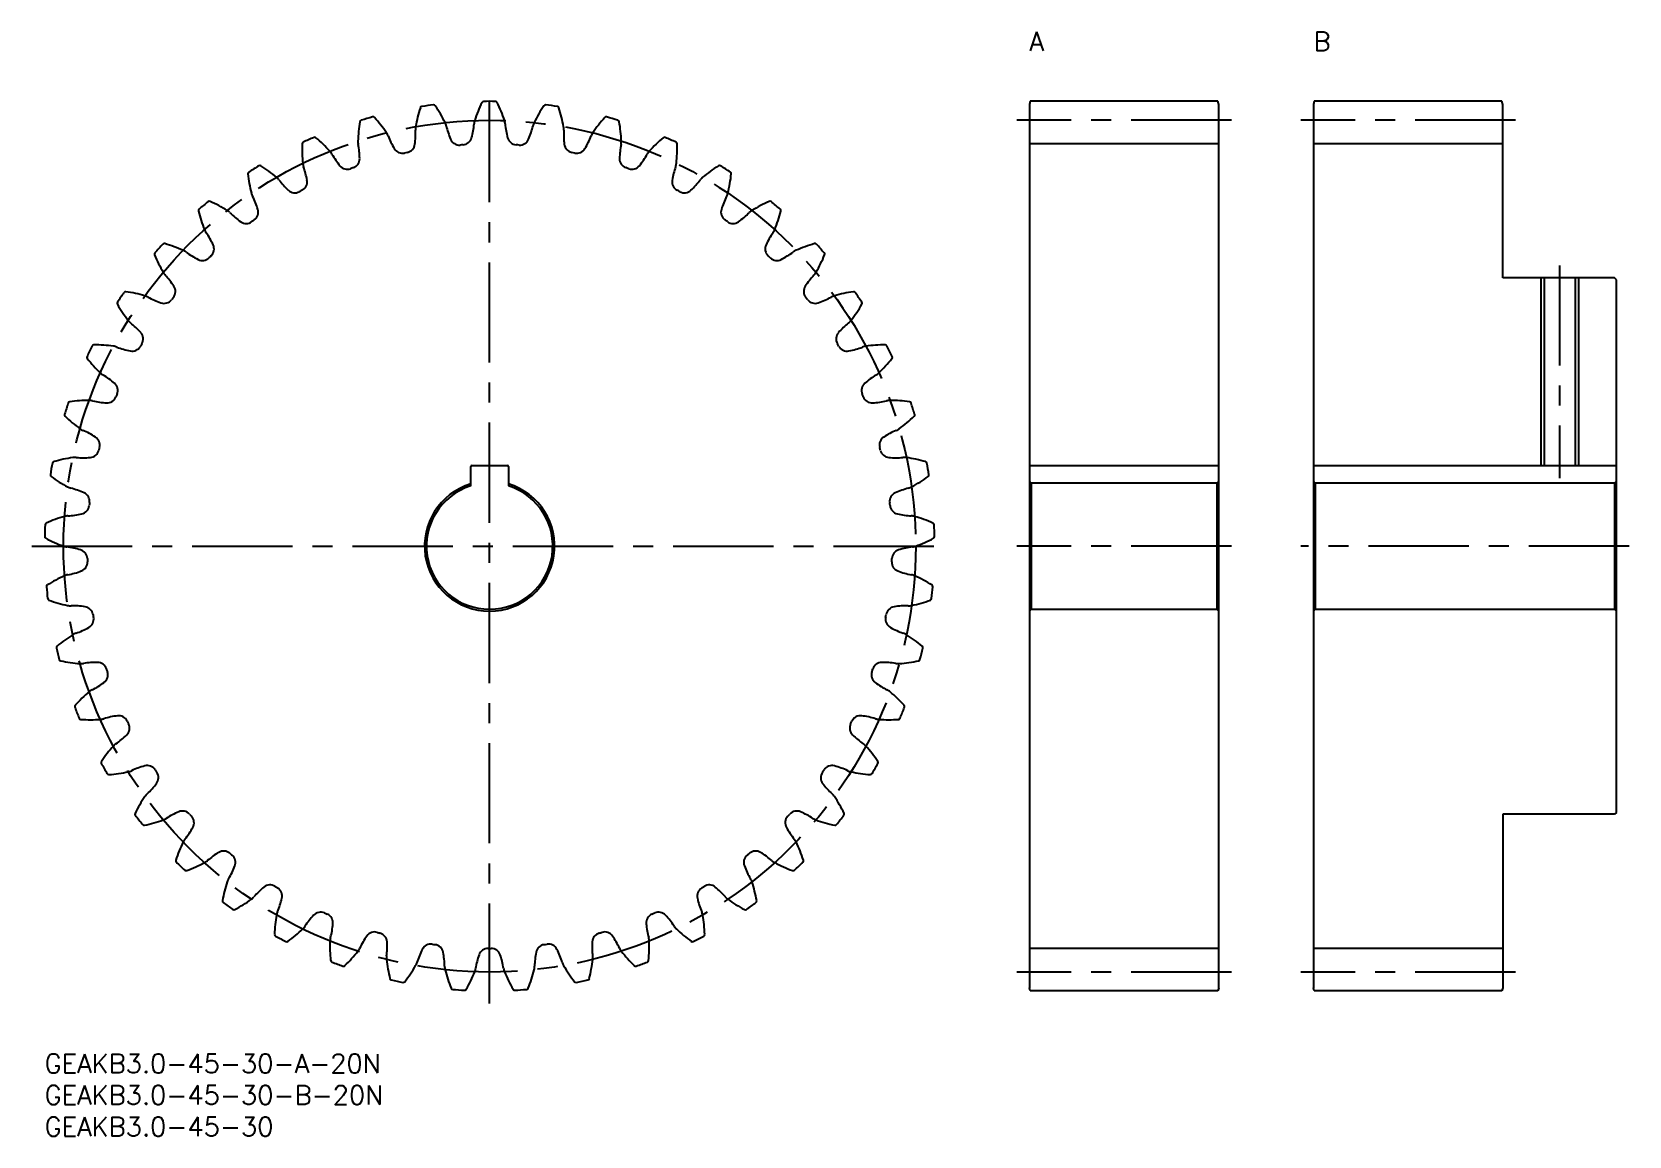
# Model space of a CAD drawing. Extents: x -2 to 251, y -13 to 162.
import ezdxf

# ---------------------------------------------------------------- set-up
doc = ezdxf.new("R2010")
doc.units = 0
doc.header["$LTSCALE"] = 0.5
doc.linetypes.add('CENTER', pattern=[50.8, 31.75, -6.35, 6.35, -6.35])
for name, color, linetype in [('MSM_CENTER', 1, 'CENTER'), ('MSM_CONTINUOUS', 7, 'CONTINUOUS'), ('MSM_NARROW', 5, 'CONTINUOUS'), ('MSM_PART_NUMBER', 7, 'CONTINUOUS')]:
    doc.layers.add(name, color=color, linetype=linetype)
doc.styles.get("Standard").update_dxf_attribs({"font": 'txt.shx', "height": 1, "bigfont": 'bigfont.shx'})

# ---------------------------------------------------------------- blocks, each defined once
blk = doc.blocks.new('*U2')
at = {"layer": 'MSM_PART_NUMBER'}
blk.add_text('GEAKB3.0-45-30-A-20N', height=3, dxfattribs=at).set_placement((0, -3))
blk = doc.blocks.new('*U3')
at = {"layer": 'MSM_PART_NUMBER'}
blk.add_text('GEAKB3.0-45-30-B-20N', height=3, dxfattribs=at).set_placement((0, -8))
blk = doc.blocks.new('*U5')
at = {"layer": 'MSM_PART_NUMBER'}
blk.add_text('GEAKB3.0-45-30', height=3, dxfattribs=at).set_placement((0, -13))
blk = doc.blocks.new('*U6')
at = {"layer": 'MSM_PART_NUMBER'}
blk.add_text('A', height=3, dxfattribs=at).set_placement((156, 159))
blk = doc.blocks.new('*U7')
at = {"layer": 'MSM_PART_NUMBER'}
blk.add_text('B', height=3, dxfattribs=at).set_placement((201, 159))

msp = doc.modelspace()

# ---------------------------------------------------------------- linework, layer by layer
at = {"layer": 'MSM_CENTER'}
for p, q in [((70.5, 8), (70.5, 153)), ((188, 148), (154, 148)), ((233, 148), (199, 148)), ((240, 125), (240, 91.3)), ((-2, 80.5), (143, 80.5)), ((188, 80.5), (154, 80.5)), ((251, 80.5), (199, 80.5)), ((188, 13), (154, 13)), ((233, 13), (199, 13))]:
    msp.add_line(p, q, dxfattribs=at)
msp.add_circle((70.5, 80.5), 67.5, dxfattribs=at)
at = {"layer": 'MSM_CONTINUOUS'}
for p, q in [((156.13, 151), (156, 150.5)), ((156, 150.5), (156, 10.5)), ((185.87, 151), (156.13, 151)), ((186, 150.5), (185.87, 151)), ((186, 10.5), (186, 150.5)), ((201.13, 151), (201, 150.5)), ((201, 150.5), (201, 10.5)), ((230.87, 151), (201.13, 151)), ((231, 150.5), (230.87, 151)), ((231, 123), (231, 150.5)), ((186, 144.25), (156, 144.25)), ((231, 144.25), (201, 144.25)), ((248.7, 123), (231, 123)), ((237.54, 123), (237.54, 93.3)), ((242.46, 123), (242.46, 93.3)), ((249, 122.7), (248.7, 123)), ((249, 38.3), (249, 122.7)), ((67.5, 90.04), (67.5, 93.1)), ((67.7, 93.3), (73.3, 93.3)), ((73.5, 93.1), (73.5, 90.04)), ((156, 93.3), (186, 93.3)), ((201, 93.3), (249, 93.3)), ((156, 90.8), (156.3, 90.5)), ((156.3, 90.5), (156.3, 70.5)), ((185.7, 90.5), (156.3, 90.5)), ((185.7, 90.5), (186, 90.8)), ((185.7, 90.5), (185.7, 70.5)), ((201, 90.8), (201.3, 90.5)), ((201.3, 90.5), (201.3, 70.5)), ((248.7, 90.5), (201.3, 90.5)), ((248.7, 90.5), (249, 90.8)), ((248.7, 90.5), (248.7, 70.5)), ((156.3, 70.5), (156, 70.2)), ((156.3, 70.5), (185.7, 70.5)), ((186, 70.2), (185.7, 70.5)), ((201.3, 70.5), (201, 70.2)), ((201.3, 70.5), (248.7, 70.5)), ((249, 70.2), (248.7, 70.5)), ((248.7, 38), (231, 38)), ((231, 38), (231, 10.5)), ((249, 38.3), (248.7, 38)), ((186, 16.75), (156, 16.75)), ((231, 16.75), (201, 16.75)), ((156.13, 10), (156, 10.5)), ((186, 10.5), (185.87, 10)), ((201.13, 10), (201, 10.5)), ((231, 10.5), (230.87, 10)), ((185.87, 10), (156.13, 10)), ((230.87, 10), (201.13, 10))]:
    msp.add_line(p, q, dxfattribs=at)
for centre, radius, start, end in [((80.94, 143.07), 22.5, 162.1263, 170), ((59.81, 149.88), 0.3, 98.7604, 162.1263), ((70.5, 80.5), 70.5, 97.2396, 98.7604), ((61.65, 150.14), 0.3, 33.8736, 97.2396), ((43.22, 137.77), 22.5, 26, 33.8737), ((89.54, 141.01), 22.5, 154.1263, 162), ((69.57, 150.69), 0.3, 90.7604, 154.1263), ((70.5, 80.5), 70.5, 89.2396, 90.7604), ((71.43, 150.69), 0.3, 25.8737, 89.2396), ((51.46, 141.01), 22.5, 18, 25.8737), ((97.78, 137.77), 22.5, 146.1263, 154), ((79.35, 150.14), 0.3, 82.7604, 146.1264), ((70.5, 80.5), 70.5, 81.2396, 82.7604), ((81.19, 149.88), 0.3, 17.8736, 81.2397), ((60.06, 143.07), 22.5, 10, 17.8737), ((72.13, 143.91), 22.5, 170.1263, 178), ((50.26, 147.72), 0.3, 106.7604, 170.1263), ((70.5, 80.5), 70.5, 105.2396, 106.7604), ((52.05, 148.23), 0.3, 41.8736, 105.2396), ((35.52, 133.41), 22.5, 34, 41.8737), ((61.22, 146.54), 2.48, 170, 182.6621), ((61.22, 146.54), 2.48, 13.3379, 26), ((77.1, 150.32), 13.85, 193.3739, 202.6032), ((54.25, 148.72), 13.85, 345.3968, 354.6261), ((70.5, 147.19), 2.48, 162, 174.6621), ((70.5, 147.19), 2.48, 5.3379, 18), ((86.75, 148.72), 13.85, 185.3739, 194.6032), ((63.9, 150.32), 13.85, 337.3968, 346.6261), ((79.78, 146.54), 2.48, 154, 166.6621), ((79.78, 146.54), 2.48, 357.3379, 10), ((105.48, 133.41), 22.5, 138.1263, 146), ((88.95, 148.23), 0.3, 74.7604, 138.1264), ((70.5, 80.5), 70.5, 73.2396, 74.7604), ((90.74, 147.72), 0.3, 9.8736, 73.2397), ((68.87, 143.91), 22.5, 2, 9.8737), ((63.29, 143.52), 22.5, 178.1263, 186), ((41.1, 144.25), 0.3, 114.7604, 178.1263), ((70.5, 80.5), 70.5, 113.2396, 114.7604), ((42.8, 145), 0.3, 49.8737, 113.2396), ((28.49, 128.03), 22.5, 42, 49.8737), ((52.12, 144.61), 2.48, 178, 190.6621), ((52.12, 144.61), 2.48, 21.3379, 34), ((67.32, 150.56), 13.85, 201.3739, 210.6032), ((44.91, 145.79), 13.85, 353.3968, 2.6261), ((65.7, 145.57), 1.5, 202.6032, 274.2178), ((66.2, 145.61), 1.5, 273.7823, 345.3968), ((74.8, 145.61), 1.5, 194.6032, 266.2178), ((75.3, 145.57), 1.5, 265.7822, 337.3968), ((96.09, 145.79), 13.85, 177.3739, 186.6032), ((73.68, 150.56), 13.85, 329.3968, 338.6261), ((88.88, 144.61), 2.48, 146, 158.6621), ((88.88, 144.61), 2.48, 349.3379, 2), ((112.51, 128.03), 22.5, 130.1263, 138), ((98.2, 145), 0.3, 66.7604, 130.1264), ((70.5, 80.5), 70.5, 65.2396, 66.7604), ((99.9, 144.25), 0.3, 1.8737, 65.2397), ((77.71, 143.52), 22.5, 354, 1.8737), ((43.37, 141.43), 2.48, 29.3379, 42), ((57.6, 149.43), 13.85, 209.3739, 218.6032), ((48.42, 141.9), 1.5, 289.7823, 1.3968), ((36.07, 141.6), 13.85, 1.3968, 10.6261), ((56.69, 144.27), 1.5, 210.6032, 282.2178), ((70.5, 80.5), 63.75, 101.7822, 102.2178), ((57.18, 144.38), 1.5, 281.7823, 353.3968), ((70.5, 80.5), 63.75, 93.7822, 94.2178), ((70.5, 80.5), 63.75, 85.7822, 86.2178), ((83.82, 144.38), 1.5, 186.6032, 258.2178), ((70.5, 80.5), 63.75, 77.7822, 78.2178), ((84.31, 144.27), 1.5, 257.7822, 329.3968), ((104.93, 141.6), 13.85, 169.3739, 178.6032), ((92.58, 141.9), 1.5, 178.6032, 250.2178), ((83.4, 149.43), 13.85, 321.3968, 330.6261), ((97.63, 141.43), 2.48, 138, 150.6621), ((32.51, 139.53), 0.3, 122.7604, 186.1263), ((54.59, 141.9), 22.5, 186.1263, 194), ((70.5, 80.5), 70.5, 121.2396, 122.7604), ((34.09, 140.52), 0.3, 57.8737, 121.2397), ((22.29, 121.72), 22.5, 50, 57.8737), ((43.37, 141.43), 2.48, 186, 198.6621), ((27.91, 136.21), 13.85, 9.3968, 18.6261), ((47.95, 141.73), 1.5, 218.6032, 290.2178), ((70.5, 80.5), 63.75, 109.7822, 110.2178), ((70.5, 80.5), 63.75, 69.7822, 70.2178), ((93.05, 141.73), 1.5, 249.7822, 321.3968), ((113.09, 136.21), 13.85, 161.3739, 170.6032), ((97.63, 141.43), 2.48, 341.3379, 354), ((118.71, 121.72), 22.5, 122.1263, 130), ((106.91, 140.52), 0.3, 58.7604, 122.1264), ((70.5, 80.5), 70.5, 57.2396, 58.7604), ((86.41, 141.9), 22.5, 346, 353.8737), ((108.49, 139.53), 0.3, 353.8736, 57.2397), ((35.16, 137.06), 2.48, 37.3379, 50), ((48.13, 146.97), 13.85, 217.3739, 226.6032), ((39.65, 138), 1.5, 226.6032, 298.2178), ((70.5, 80.5), 63.75, 117.7822, 118.2178), ((40.09, 138.23), 1.5, 297.7823, 9.3968), ((100.91, 138.23), 1.5, 170.6032, 242.2178), ((70.5, 80.5), 63.75, 61.7822, 62.2178), ((101.35, 138), 1.5, 241.7822, 313.3968), ((92.87, 146.97), 13.85, 313.3968, 322.6261), ((105.84, 137.06), 2.48, 130, 142.6621), ((70.5, 80.5), 70.5, 129.2396, 130.7604), ((26.09, 134.87), 0.3, 65.8736, 129.2396), ((17.02, 114.61), 22.5, 58, 65.8737), ((35.16, 137.06), 2.48, 194, 206.6621), ((20.57, 129.74), 13.85, 17.3968, 26.6261), ((120.43, 129.74), 13.85, 153.3739, 162.6032), ((105.84, 137.06), 2.48, 333.3379, 346), ((123.98, 114.61), 22.5, 114.1263, 122), ((114.91, 134.87), 0.3, 50.7604, 114.1264), ((70.5, 80.5), 70.5, 49.2396, 50.7604), ((24.67, 133.67), 0.3, 130.7604, 194.1263), ((46.2, 139.09), 22.5, 194.1263, 202), ((27.63, 131.59), 2.48, 45.3379, 58), ((39.1, 143.21), 13.85, 225.3739, 234.6032), ((31.95, 133.14), 1.5, 234.6032, 306.2178), ((70.5, 80.5), 63.75, 125.7822, 126.2178), ((32.35, 133.43), 1.5, 305.7823, 17.3968), ((108.65, 133.43), 1.5, 162.6032, 234.2178), ((70.5, 80.5), 63.75, 53.7822, 54.2178), ((109.05, 133.14), 1.5, 233.7822, 305.3968), ((101.9, 143.21), 13.85, 305.3968, 314.6261), ((113.37, 131.59), 2.48, 122, 134.6621), ((94.8, 139.09), 22.5, 338, 345.8737), ((116.33, 133.67), 0.3, 345.8736, 49.2397), ((27.63, 131.59), 2.48, 202, 214.6621), ((14.2, 122.31), 13.85, 25.3968, 34.6261), ((126.8, 122.31), 13.85, 145.3739, 154.6032), ((113.37, 131.59), 2.48, 325.3379, 338), ((17.71, 126.78), 0.3, 138.7604, 202.1263), ((38.28, 135.14), 22.5, 202.1263, 210), ((70.5, 80.5), 70.5, 137.2396, 138.7604), ((18.96, 128.16), 0.3, 73.8737, 137.2397), ((12.79, 106.83), 22.5, 66, 73.8737), ((20.94, 125.13), 2.48, 53.3379, 66), ((30.68, 138.23), 13.85, 233.3739, 242.6032), ((70.5, 80.5), 63.75, 133.7822, 134.2178), ((25.35, 127.61), 1.5, 313.7823, 25.3968), ((115.65, 127.61), 1.5, 154.6032, 226.2178), ((70.5, 80.5), 63.75, 45.7822, 46.2178), ((110.32, 138.23), 13.85, 297.3968, 306.6261), ((120.06, 125.13), 2.48, 114, 126.6621), ((128.21, 106.83), 22.5, 106.1263, 114), ((122.04, 128.16), 0.3, 42.7604, 106.1264), ((102.72, 135.14), 22.5, 330, 337.8737), ((70.5, 80.5), 70.5, 41.2396, 42.7604), ((123.29, 126.78), 0.3, 337.8736, 41.2397), ((25, 127.26), 1.5, 242.6032, 314.2178), ((116, 127.26), 1.5, 225.7822, 297.3968), ((20.94, 125.13), 2.48, 210, 222.6621), ((8.93, 114.07), 13.85, 33.3968, 42.6261), ((19.24, 120.87), 1.5, 321.7823, 33.3968), ((121.76, 120.87), 1.5, 146.6032, 218.2178), ((132.07, 114.07), 13.85, 137.3739, 146.6032), ((120.06, 125.13), 2.48, 317.3379, 330), ((11.79, 118.98), 0.3, 146.7604, 210.1263), ((70.5, 80.5), 70.5, 145.2396, 146.7604), ((12.83, 120.52), 0.3, 81.8736, 145.2396), ((9.69, 98.55), 22.5, 74, 81.8737), ((15.21, 117.79), 2.48, 61.3379, 74), ((23.03, 132.12), 13.85, 241.3739, 250.6032), ((18.93, 120.48), 1.5, 250.6032, 322.2178), ((70.5, 80.5), 63.75, 141.7822, 142.2178), ((70.5, 80.5), 63.75, 37.7822, 38.2178), ((122.07, 120.48), 1.5, 217.7822, 289.3968), ((117.97, 132.12), 13.85, 289.3968, 298.6261), ((125.79, 117.79), 2.48, 106, 118.6621), ((131.31, 98.55), 22.5, 98.1263, 106), ((128.17, 120.52), 0.3, 34.7604, 98.1264), ((70.5, 80.5), 70.5, 33.2396, 34.7604), ((129.21, 118.98), 0.3, 329.8737, 33.2397), ((30.99, 130.12), 22.5, 210.1263, 218), ((110.01, 130.12), 22.5, 322, 329.8737), ((15.21, 117.79), 2.48, 218, 230.6621), ((4.85, 105.18), 13.85, 41.3968, 50.6261), ((14.12, 113.34), 1.5, 329.7823, 41.3968), ((126.88, 113.34), 1.5, 138.6032, 210.2178), ((136.15, 105.18), 13.85, 129.3739, 138.6032), ((125.79, 117.79), 2.48, 309.3379, 322), ((70.5, 80.5), 70.5, 153.2396, 154.7604), ((7.82, 112.11), 0.3, 89.8736, 153.2397), ((7.77, 89.91), 22.5, 82, 89.8737), ((10.56, 109.74), 2.48, 69.3379, 82), ((16.31, 125.01), 13.85, 249.3739, 258.6032), ((13.87, 112.91), 1.5, 258.6032, 330.2178), ((70.5, 80.5), 63.75, 149.7822, 150.2178), ((70.5, 80.5), 63.75, 29.7822, 30.2178), ((127.13, 112.91), 1.5, 209.7822, 281.3968), ((124.69, 125.01), 13.85, 281.3968, 290.6261), ((130.44, 109.74), 2.48, 98, 110.6621), ((133.23, 89.91), 22.5, 90.1263, 98), ((133.18, 112.11), 0.3, 26.7604, 90.1264), ((70.5, 80.5), 70.5, 25.2396, 26.7604), ((7, 110.43), 0.3, 154.7604, 218.1263), ((24.47, 124.14), 22.5, 218.1263, 226), ((116.53, 124.14), 22.5, 314, 321.8737), ((134, 110.43), 0.3, 321.8736, 25.2397), ((10.56, 109.74), 2.48, 226, 238.6621), ((2.06, 95.8), 13.85, 49.3968, 58.6261), ((10.09, 105.17), 1.5, 337.7823, 49.3968), ((130.91, 105.17), 1.5, 130.6032, 202.2178), ((138.94, 95.8), 13.85, 121.3739, 130.6032), ((130.44, 109.74), 2.48, 301.3379, 314), ((9.91, 104.71), 1.5, 266.6032, 338.2178), ((70.5, 80.5), 63.75, 157.7822, 158.2178), ((70.5, 80.5), 63.75, 21.7822, 22.2178), ((131.09, 104.71), 1.5, 201.7822, 273.3968), ((3.45, 101.31), 0.3, 162.7604, 226.1263), ((70.5, 80.5), 70.5, 161.2396, 162.7604), ((4.03, 103.08), 0.3, 97.8737, 161.2397), ((7.07, 81.09), 22.5, 90, 97.8737), ((7.07, 101.11), 2.48, 77.3379, 90), ((10.64, 117.04), 13.85, 257.3739, 266.6032), ((130.36, 117.04), 13.85, 273.3968, 282.6261), ((133.93, 101.11), 2.48, 90, 102.6621), ((133.93, 81.09), 22.5, 82.1263, 90), ((136.97, 103.08), 0.3, 18.7604, 82.1264), ((70.5, 80.5), 70.5, 17.2396, 18.7604), ((137.55, 101.31), 0.3, 313.8736, 17.2397), ((18.84, 117.31), 22.5, 226.1263, 234), ((7.07, 101.11), 2.48, 234, 246.6621), ((0.6, 86.13), 13.85, 57.3968, 66.6261), ((140.4, 86.13), 13.85, 113.3739, 122.6032), ((133.93, 101.11), 2.48, 293.3379, 306), ((122.16, 117.31), 22.5, 306, 313.8737), ((7.25, 96.53), 1.5, 345.7823, 57.3968), ((70.5, 80.5), 63.75, 165.7822, 166.2178), ((133.75, 96.53), 1.5, 122.6032, 194.2178), ((70.5, 80.5), 63.75, 13.7822, 14.2178), ((70.5, 80.5), 70.5, 169.2396, 170.7604), ((1.53, 93.61), 0.3, 105.8737, 169.2397), ((7.61, 72.25), 22.5, 98, 105.8737), ((4.82, 92.08), 2.48, 85.3379, 98), ((6.14, 108.35), 13.85, 265.3739, 274.6032), ((7.13, 96.04), 1.5, 274.6032, 346.2178), ((133.87, 96.04), 1.5, 193.7822, 265.3968), ((134.86, 108.35), 13.85, 265.3968, 274.6261), ((136.18, 92.08), 2.48, 82, 94.6621), ((133.39, 72.25), 22.5, 74.1263, 82), ((139.47, 93.61), 0.3, 10.7604, 74.1264), ((70.5, 80.5), 70.5, 9.2396, 10.7604), ((1.21, 91.77), 0.3, 170.7604, 234.1263), ((14.22, 109.76), 22.5, 234.1263, 242), ((67.7, 93.1), 0.2, 90, 180), ((73.3, 93.1), 0.2, 0, 90), ((126.78, 109.76), 22.5, 298, 305.8737), ((139.79, 91.77), 0.3, 305.8737, 9.2397), ((4.82, 92.08), 2.48, 242, 254.6621), ((0.49, 76.34), 13.85, 65.3968, 74.6261), ((5.63, 87.57), 1.5, 353.7823, 65.3968), ((70.5, 80.5), 10.3, 106.9335, 73.0665), ((70.5, 80.5), 10, 107.4576, 72.5424), ((135.37, 87.57), 1.5, 114.6032, 186.2178), ((140.51, 76.34), 13.85, 105.3739, 114.6032), ((136.18, 92.08), 2.48, 285.3379, 298), ((5.58, 87.07), 1.5, 282.6032, 354.2178), ((70.5, 80.5), 63.75, 173.7822, 174.2178), ((70.5, 80.5), 63.75, 5.7822, 6.2178), ((135.42, 87.07), 1.5, 185.7822, 257.3968), ((70.5, 80.5), 70.5, 177.2396, 178.7604), ((0.38, 83.88), 0.3, 113.8737, 177.2397), ((9.37, 63.58), 22.5, 106, 113.8737), ((3.85, 82.83), 2.48, 93.3379, 106), ((2.89, 99.12), 13.85, 273.3739, 282.6032), ((138.11, 99.12), 13.85, 257.3968, 266.6261), ((137.15, 82.83), 2.48, 74, 86.6621), ((131.63, 63.58), 22.5, 66.1263, 74), ((140.62, 83.88), 0.3, 2.7604, 66.1264), ((70.5, 80.5), 70.5, 1.2396, 2.7604), ((0.32, 82.02), 0.3, 178.7606, 242.1263), ((10.7, 101.64), 22.5, 242.1263, 250), ((130.3, 101.64), 22.5, 290, 297.8737), ((140.68, 82.02), 0.3, 297.8736, 1.2397), ((3.85, 82.83), 2.48, 250, 262.6621), ((1.75, 66.64), 13.85, 73.3968, 82.6261), ((5.28, 78.47), 1.5, 1.7823, 73.3968), ((70.5, 80.5), 63.75, 181.7822, 182.2178), ((70.5, 80.5), 63.75, 357.7822, 358.2178), ((135.72, 78.47), 1.5, 106.6032, 178.2178), ((139.25, 66.64), 13.85, 97.3739, 106.6032), ((137.15, 82.83), 2.48, 277.3379, 290), ((4.17, 73.53), 2.48, 101.3379, 114), ((0.95, 89.53), 13.85, 281.3739, 290.6032), ((5.3, 77.97), 1.5, 290.6032, 2.2178), ((135.7, 77.97), 1.5, 177.7822, 249.3968), ((140.05, 89.53), 13.85, 249.3968, 258.6261), ((136.83, 73.53), 2.48, 66, 78.6621), ((0.59, 74.09), 0.3, 121.8737, 185.2397), ((70.5, 80.5), 70.5, 185.2396, 186.7604), ((12.32, 55.24), 22.5, 114, 121.8737), ((128.68, 55.24), 22.5, 58.1263, 66), ((70.5, 80.5), 70.5, 353.2396, 354.7604), ((140.41, 74.09), 0.3, 354.7604, 58.1264), ((0.79, 72.24), 0.3, 186.7606, 250.1263), ((8.33, 93.11), 22.5, 250.1263, 258), ((4.17, 73.53), 2.48, 258, 270.6621), ((4.35, 57.21), 13.85, 81.3968, 90.6261), ((6.2, 69.41), 1.5, 9.7823, 81.3968), ((134.8, 69.41), 1.5, 98.6032, 170.2178), ((136.65, 57.21), 13.85, 89.3739, 98.6032), ((136.83, 73.53), 2.48, 269.3379, 282), ((132.67, 93.11), 22.5, 282, 289.8737), ((140.21, 72.24), 0.3, 289.8736, 353.2397), ((6.28, 68.93), 1.5, 298.6032, 10.2178), ((70.5, 80.5), 63.75, 189.7822, 190.2178), ((134.72, 68.93), 1.5, 169.7822, 241.3968), ((70.5, 80.5), 63.75, 349.7822, 350.2178), ((16.4, 47.38), 22.5, 122, 129.8737), ((5.79, 64.37), 2.48, 109.3379, 122), ((0.37, 79.76), 13.85, 289.3739, 298.6032), ((140.63, 79.76), 13.85, 241.3968, 250.6261), ((135.21, 64.37), 2.48, 58, 70.6621), ((124.6, 47.38), 22.5, 50.1263, 58), ((2.17, 64.42), 0.3, 129.8737, 193.2397), ((70.5, 80.5), 70.5, 193.2396, 194.7604), ((70.5, 80.5), 70.5, 345.2396, 346.7604), ((138.83, 64.42), 0.3, 346.7604, 50.1264), ((2.62, 62.61), 0.3, 194.7606, 258.1263), ((7.18, 84.34), 22.5, 258.1263, 266), ((5.79, 64.37), 2.48, 266, 278.6621), ((8.24, 48.23), 13.85, 89.3968, 98.6261), ((8.37, 60.57), 1.5, 17.7823, 89.3968), ((70.5, 80.5), 63.75, 197.7822, 198.2178), ((70.5, 80.5), 63.75, 341.7822, 342.2178), ((132.63, 60.57), 1.5, 90.6032, 162.2178), ((132.76, 48.23), 13.85, 81.3739, 90.6032), ((135.21, 64.37), 2.48, 261.3379, 274), ((133.82, 84.34), 22.5, 274, 281.8737), ((138.38, 62.61), 0.3, 281.8737, 345.2397), ((1.16, 70.01), 13.85, 297.3739, 306.6032), ((8.52, 60.1), 1.5, 306.6032, 18.2178), ((132.48, 60.1), 1.5, 161.7822, 233.3968), ((139.84, 70.01), 13.85, 233.3968, 242.6261), ((21.53, 40.18), 22.5, 130, 137.8737), ((8.66, 55.52), 2.48, 117.3379, 130), ((132.34, 55.52), 2.48, 50, 62.6621), ((119.47, 40.18), 22.5, 42.1263, 50), ((5.07, 55.07), 0.3, 137.8737, 201.2397), ((70.5, 80.5), 70.5, 201.2396, 202.7604), ((5.77, 53.34), 0.3, 202.7606, 266.1263), ((8.66, 55.52), 2.48, 274, 286.6621), ((13.33, 39.88), 13.85, 97.3968, 106.6261), ((11.75, 52.12), 1.5, 25.7823, 97.3968), ((129.25, 52.12), 1.5, 82.6032, 154.2178), ((127.67, 39.88), 13.85, 73.3739, 82.6032), ((132.34, 55.52), 2.48, 253.3379, 266), ((135.23, 53.34), 0.3, 273.8737, 337.2397), ((70.5, 80.5), 70.5, 337.2396, 338.7604), ((135.93, 55.07), 0.3, 338.7604, 42.1264), ((7.27, 75.49), 22.5, 266.1263, 274), ((3.29, 60.46), 13.85, 305.3739, 314.6032), ((11.96, 51.67), 1.5, 314.6032, 26.2178), ((70.5, 80.5), 63.75, 205.7822, 206.2178), ((129.04, 51.67), 1.5, 153.7822, 225.3968), ((70.5, 80.5), 63.75, 333.7822, 334.2178), ((137.71, 60.46), 13.85, 225.3968, 234.6261), ((133.73, 75.49), 22.5, 266, 273.8737), ((27.62, 33.76), 22.5, 138, 145.8737), ((12.74, 47.15), 2.48, 125.3379, 138), ((128.26, 47.15), 2.48, 42, 54.6621), ((113.38, 33.76), 22.5, 34.1263, 42), ((9.24, 46.21), 0.3, 145.8737, 209.2397), ((70.5, 80.5), 70.5, 209.2396, 210.7604), ((19.54, 32.32), 13.85, 105.3968, 114.6261), ((16.27, 44.22), 1.5, 33.7823, 105.3968), ((124.73, 44.22), 1.5, 74.6032, 146.2178), ((121.46, 32.32), 13.85, 65.3739, 74.6032), ((70.5, 80.5), 70.5, 329.2396, 330.7604), ((131.76, 46.21), 0.3, 330.7604, 34.1264), ((10.18, 44.6), 0.3, 210.7606, 274.1264), ((8.58, 66.74), 22.5, 274.1263, 282), ((12.74, 47.15), 2.48, 282, 294.6621), ((70.5, 80.5), 63.75, 213.7822, 214.2178), ((16.54, 43.81), 1.5, 322.6032, 34.2178), ((124.46, 43.81), 1.5, 145.7822, 217.3968), ((70.5, 80.5), 63.75, 325.7822, 326.2178), ((128.26, 47.15), 2.48, 245.3379, 258), ((132.42, 66.74), 22.5, 258, 265.8737), ((130.82, 44.6), 0.3, 265.8737, 329.2397), ((34.54, 28.24), 22.5, 146, 153.8737), ((17.94, 39.44), 2.48, 133.3379, 146), ((6.74, 51.31), 13.85, 313.3739, 322.6032), ((134.26, 51.31), 13.85, 217.3968, 226.6261), ((123.06, 39.44), 2.48, 34, 46.6621), ((106.46, 28.24), 22.5, 26.1263, 34), ((14.61, 38.02), 0.3, 153.8737, 217.2397), ((26.75, 25.69), 13.85, 113.3968, 122.6261), ((21.84, 37.02), 1.5, 41.7822, 113.3968), ((70.5, 80.5), 63.75, 221.7822, 222.2178), ((70.5, 80.5), 63.75, 317.7822, 318.2178), ((119.16, 37.02), 1.5, 66.6032, 138.2178), ((114.25, 25.69), 13.85, 57.3739, 66.6032), ((126.39, 38.02), 0.3, 322.7604, 26.1264), ((70.5, 80.5), 70.5, 217.2396, 218.7604), ((15.76, 36.55), 0.3, 218.7604, 282.1264), ((11.1, 58.25), 22.5, 282.1263, 290), ((17.94, 39.44), 2.48, 290, 302.6621), ((11.42, 42.72), 13.85, 321.3739, 330.6032), ((22.18, 36.66), 1.5, 330.6032, 42.2178), ((118.82, 36.66), 1.5, 137.7822, 209.3968), ((129.58, 42.72), 13.85, 209.3968, 218.6261), ((123.06, 39.44), 2.48, 237.3379, 250), ((129.9, 58.25), 22.5, 250, 257.8737), ((125.24, 36.55), 0.3, 257.8737, 321.2397), ((70.5, 80.5), 70.5, 321.2396, 322.7604), ((42.17, 23.75), 22.5, 154, 161.8737), ((24.17, 32.52), 2.48, 141.3379, 154), ((116.83, 32.52), 2.48, 26, 38.6621), ((98.83, 23.75), 22.5, 18.1263, 26), ((21.07, 30.65), 0.3, 161.8737, 225.2397), ((70.5, 80.5), 70.5, 225.2396, 226.7604), ((24.17, 32.52), 2.48, 298, 310.6621), ((34.8, 20.14), 13.85, 121.3968, 130.6261), ((28.37, 30.68), 1.5, 49.7822, 121.3968), ((70.5, 80.5), 63.75, 229.7822, 230.2178), ((28.75, 30.36), 1.5, 338.6032, 50.2178), ((112.25, 30.36), 1.5, 129.7822, 201.3968), ((70.5, 80.5), 63.75, 309.7822, 310.2178), ((112.63, 30.68), 1.5, 58.6032, 130.2178), ((106.2, 20.14), 13.85, 49.3739, 58.6032), ((116.83, 32.52), 2.48, 229.3379, 242), ((70.5, 80.5), 70.5, 313.2396, 314.7604), ((119.93, 30.65), 0.3, 314.7604, 18.1264), ((22.41, 29.36), 0.3, 226.7604, 290.1264), ((14.77, 50.2), 22.5, 290.1263, 298), ((17.25, 34.86), 13.85, 329.3739, 338.6032), ((123.75, 34.86), 13.85, 201.3968, 210.6261), ((126.23, 50.2), 22.5, 242, 249.8737), ((118.59, 29.36), 0.3, 249.8737, 313.2397), ((50.34, 20.36), 22.5, 162, 169.8737), ((31.3, 26.54), 2.48, 149.3379, 162), ((43.55, 15.76), 13.85, 129.3968, 138.6261), ((35.71, 25.3), 1.5, 57.7822, 129.3968), ((70.5, 80.5), 63.75, 237.7822, 238.2178), ((36.13, 25.03), 1.5, 346.6032, 58.2178), ((104.87, 25.03), 1.5, 121.7822, 193.3968), ((70.5, 80.5), 63.75, 301.7822, 302.2178), ((105.29, 25.3), 1.5, 50.6032, 122.2178), ((97.45, 15.76), 13.85, 41.3739, 50.6032), ((109.7, 26.54), 2.48, 18, 30.6621), ((90.66, 20.36), 22.5, 10.1263, 18), ((28.49, 24.26), 0.3, 169.8737, 233.2397), ((70.5, 80.5), 70.5, 233.2396, 234.7604), ((29.99, 23.16), 0.3, 234.7604, 298.1264), ((19.53, 42.74), 22.5, 298.1263, 306), ((31.3, 26.54), 2.48, 306, 318.6621), ((24.12, 27.89), 13.85, 337.3739, 346.6032), ((116.88, 27.89), 13.85, 193.3968, 202.6261), ((109.7, 26.54), 2.48, 221.3379, 234), ((121.47, 42.74), 22.5, 234, 241.8737), ((111.01, 23.16), 0.3, 241.8737, 305.2397), ((70.5, 80.5), 70.5, 305.2396, 306.7604), ((112.51, 24.26), 0.3, 306.7604, 10.1264), ((58.91, 18.14), 22.5, 170, 177.8737), ((39.19, 21.61), 2.48, 157.3379, 170), ((39.19, 21.61), 2.48, 314, 326.6621), ((52.82, 12.64), 13.85, 137.3968, 146.6261), ((43.73, 20.99), 1.5, 65.7822, 137.3968), ((70.5, 80.5), 63.75, 245.7822, 246.2178), ((44.19, 20.79), 1.5, 354.6032, 66.2178), ((31.9, 21.95), 13.85, 345.3739, 354.6032), ((96.81, 20.79), 1.5, 113.7822, 185.3968), ((109.1, 21.95), 13.85, 185.3968, 194.6261), ((70.5, 80.5), 63.75, 293.7822, 294.2178), ((97.27, 20.99), 1.5, 42.6032, 114.2178), ((88.18, 12.64), 13.85, 33.3739, 42.6032), ((101.81, 21.61), 2.48, 213.3379, 226), ((101.81, 21.61), 2.48, 10, 22.6621), ((82.09, 18.14), 22.5, 2.1263, 10), ((36.72, 18.96), 0.3, 177.8737, 241.2397), ((70.5, 80.5), 70.5, 241.2396, 242.7604), ((38.37, 18.09), 0.3, 242.7604, 306.1264), ((25.28, 36.02), 22.5, 306.1263, 314), ((67.7, 17.13), 22.5, 178, 185.8737), ((47.69, 17.83), 2.48, 165.3379, 178), ((62.44, 10.84), 13.85, 145.3968, 154.6261), ((52.28, 17.85), 1.5, 73.7822, 145.3968), ((70.5, 80.5), 63.75, 253.7822, 254.2178), ((52.75, 17.71), 1.5, 2.6032, 74.2178), ((40.42, 17.15), 13.85, 353.3739, 2.6032), ((100.58, 17.15), 13.85, 177.3968, 186.6261), ((88.25, 17.71), 1.5, 105.7822, 177.3968), ((70.5, 80.5), 63.75, 285.7822, 286.2178), ((88.72, 17.85), 1.5, 34.6032, 106.2178), ((78.56, 10.84), 13.85, 25.3739, 34.6032), ((73.3, 17.13), 22.5, 354.1263, 2), ((93.31, 17.83), 2.48, 2, 14.6621), ((115.72, 36.02), 22.5, 226, 233.8737), ((102.63, 18.09), 0.3, 233.8737, 297.2397), ((70.5, 80.5), 70.5, 297.2396, 298.7604), ((104.28, 18.96), 0.3, 298.7604, 2.1264), ((31.91, 30.16), 22.5, 314.1263, 322), ((47.69, 17.83), 2.48, 322, 334.6621), ((56.63, 15.26), 2.48, 173.3379, 186), ((72.21, 10.39), 13.85, 153.3968, 162.6261), ((61.17, 15.92), 1.5, 81.7822, 153.3968), ((70.5, 80.5), 63.75, 261.7822, 262.2178), ((61.66, 15.85), 1.5, 10.6032, 82.2178), ((49.53, 13.58), 13.85, 1.3739, 10.6032), ((81.95, 11.31), 13.85, 161.3968, 170.6261), ((70.25, 15.25), 1.5, 89.7822, 161.3968), ((70.5, 80.5), 63.75, 269.7822, 270.2178), ((70.75, 15.25), 1.5, 18.6032, 90.2178), ((59.05, 11.31), 13.85, 9.3739, 18.6032), ((91.47, 13.58), 13.85, 169.3968, 178.6261), ((79.34, 15.85), 1.5, 97.7822, 169.3968), ((70.5, 80.5), 63.75, 277.7822, 278.2178), ((79.83, 15.92), 1.5, 26.6032, 98.2178), ((68.79, 10.39), 13.85, 17.3739, 26.6032), ((84.37, 15.26), 2.48, 354, 6.6621), ((93.31, 17.83), 2.48, 205.3379, 218), ((109.09, 30.16), 22.5, 218, 225.8737), ((45.62, 14.86), 0.3, 185.8737, 249.2397), ((70.5, 80.5), 70.5, 249.2396, 250.7604), ((47.37, 14.22), 0.3, 250.7604, 314.1263), ((76.55, 17.36), 22.5, 186, 193.8737), ((39.29, 25.28), 22.5, 322.1263, 330), ((56.63, 15.26), 2.48, 330, 342.6621), ((65.85, 13.97), 2.48, 181.3379, 194), ((85.28, 18.81), 22.5, 194, 201.8737), ((47.28, 21.47), 22.5, 330.1263, 338), ((65.85, 13.97), 2.48, 338, 350.6621), ((75.15, 13.97), 2.48, 189.3379, 202), ((93.72, 21.47), 22.5, 202, 209.8737), ((55.72, 18.81), 22.5, 338.1263, 346), ((75.15, 13.97), 2.48, 346, 358.6621), ((84.37, 15.26), 2.48, 197.3379, 210), ((101.71, 25.28), 22.5, 210, 217.8737), ((64.45, 17.36), 22.5, 346.1263, 354), ((93.63, 14.22), 0.3, 225.8737, 289.2397), ((70.5, 80.5), 70.5, 289.2396, 290.7604), ((95.38, 14.86), 0.3, 290.7604, 354.1264), ((54.99, 12.03), 0.3, 193.8737, 257.2397), ((70.5, 80.5), 70.5, 257.2396, 258.7604), ((56.82, 11.65), 0.3, 258.7604, 322.1263), ((64.67, 10.54), 0.3, 201.8737, 265.2397), ((70.5, 80.5), 70.5, 265.2396, 266.7604), ((66.53, 10.41), 0.3, 266.7604, 330.1264), ((74.47, 10.41), 0.3, 209.8737, 273.2397), ((70.5, 80.5), 70.5, 273.2396, 274.7604), ((76.33, 10.54), 0.3, 274.7604, 338.1264), ((84.18, 11.65), 0.3, 217.8737, 281.2397), ((70.5, 80.5), 70.5, 281.2396, 282.7604), ((86.01, 12.03), 0.3, 282.7604, 346.1264)]:
    msp.add_arc(centre, radius, start, end, dxfattribs=at)
at = {"layer": 'MSM_NARROW'}
for p, q in [((237, 123), (237, 93.3)), ((243, 123), (243, 93.3))]:
    msp.add_line(p, q, dxfattribs=at)

# ---------------------------------------------------------------- block references
at = {"layer": 'MSM_CONTINUOUS'}
for name in ['*U6', '*U7', '*U2', '*U3', '*U5']:
    msp.add_blockref(name, (0, 0), dxfattribs=at)

doc.saveas('drawing.dxf')
